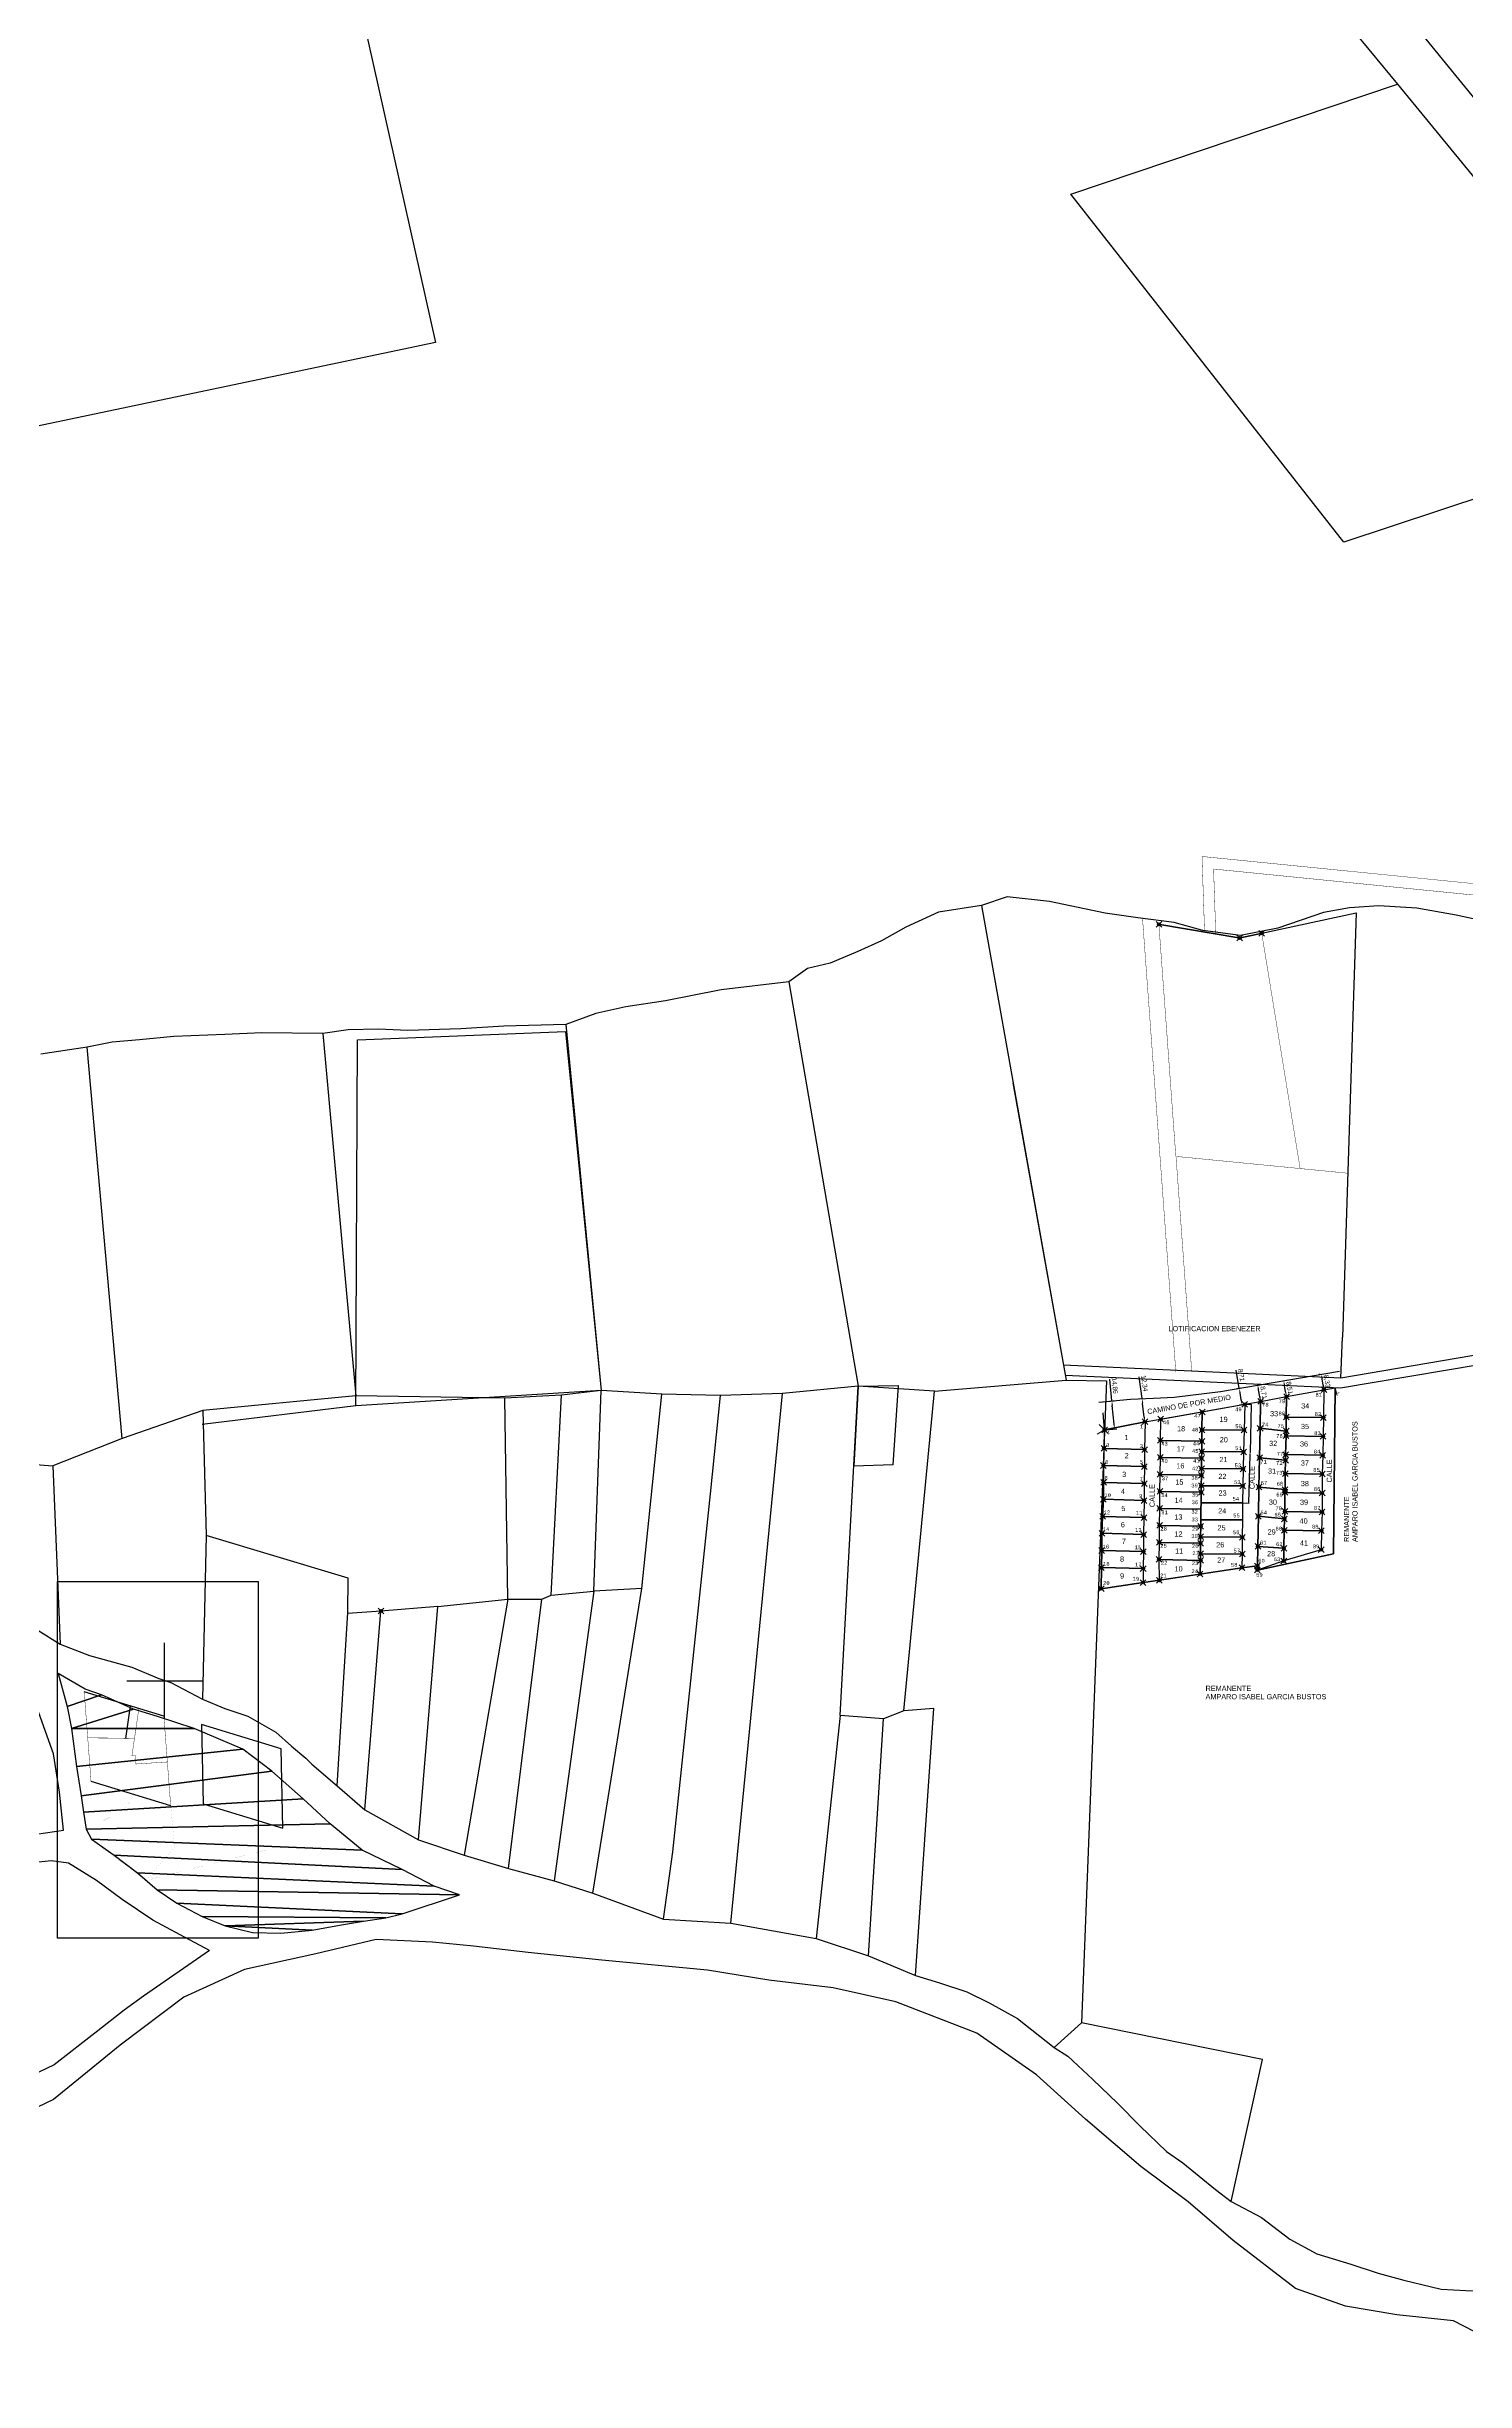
# Model space of a CAD drawing. Header units: millimetres. Extents: x 605783 to 618866, y 1302882 to 1321803.
# Drawn here: x 613179 to 613929, y 1319699 to 1320933 of the extents above; entities that cross this region are included whole.
import ezdxf

# ---------------------------------------------------------------- set-up
doc = ezdxf.new("R2010")
doc.units = ezdxf.units.MM
doc.header["$PDMODE"] = 35
doc.header["$PDSIZE"] = 1.5
for name, color, linetype in [('2', 7, 'Continuous'), ('42', 7, 'Continuous'), ('CERCO', 6, 'Continuous'), ('CVL_CUADCON_LIN', 8, 'Continuous'), ('CVL_CUADCON_TX', 2, 'Continuous'), ('CVL_PUNTO', 250, 'Continuous'), ('CVL_PUNTO_NUM', 2, 'Continuous'), ('LOTES', 3, 'Continuous'), ('ROTULOS LOTES', 1, 'Continuous')]:
    doc.layers.add(name, color=color, linetype=linetype)
doc.layers.add('Cotas', color=7, linetype='Continuous', lineweight=0)
doc.layers.add('Level 2', color=7, linetype='Continuous', lineweight=0)
doc.styles.add('MONOTXT4', font='Monotxt4.shx')
doc.styles.add('PUNTOS PI', font='arial.ttf', dxfattribs={"height": 2.75})
doc.styles.add('ROMANS', font='ROMANS', dxfattribs={"height": 0.2})
doc.styles.get("Standard").update_dxf_attribs({"font": 'TCCM____.TTF'})
doc.dimstyles.new('ISO-25', dxfattribs={"dimtxt": 2.5, "dimasz": 2.5, "dimexe": 1.25, "dimexo": 0.625, "dimtad": 1, "dimtxsty": 'Standard', "dimcen": 2.5, "dimadec": 0, "dimazin": 0, "dimtfac": 1, "dimtmove": 0, "dimatfit": 3, "dimfxl": 1, "dimarcsym": 0})
doc.dimstyles.new('STANDARD$0', dxfattribs={"dimtxt": 0.6, "dimasz": 0.5, "dimexe": 0.125, "dimexo": 0.000625, "dimgap": 0.0625, "dimtad": 0, "dimzin": 1, "dimdsep": 46, "dimtxsty": 'ROMANS', "dimblk1": 'ARCHTICK', "dimblk2": 'ARCHTICK', "dimsah": 1, "dimcen": 2.5, "dimclrd": 1, "dimclre": 1, "dimclrt": 30, "dimaunit": 1, "dimadec": 0, "dimazin": 0, "dimtfac": 1, "dimtix": 1, "dimtofl": 0, "dimtmove": 1, "dimatfit": 3, "dimldrblk": 'ARCHTICK', "dimfxl": 1, "dimtolj": 1, "dimtzin": 1, "dimarcsym": 0})
picture_1 = doc.add_image_def('image1.png', size_in_pixel=(1440, 2560))

# ---------------------------------------------------------------- blocks, each defined once
blk = doc.blocks.new('COORD')
at = {"layer": '42', "color": 2, "linetype": 'Continuous'}
for p, q in [((0, -2), (0, 2)), ((-2, 0), (2, 0))]:
    blk.add_line(p, q, dxfattribs=at)
blk = doc.blocks.new('COORD$')
at = {"layer": '42', "color": 2, "linetype": 'Continuous'}
blk.add_blockref('COORD', (0, 0), dxfattribs=at)
blk = doc.blocks.new('*D321')
at = {"layer": 'Cotas', "color": 0, "lineweight": -2, "transparency": 16777216}
for p, q in [((613742.3, 1320216.8), (613741.2, 1320228.3)), ((613737.7, 1320216.4), (613743.5, 1320216.9)), ((613743.4, 1320204.5), (613742.5, 1320214.3)), ((613739.1, 1320201.6), (613744.9, 1320202.1))]:
    blk.add_line(p, q, dxfattribs=at)
at = {"layer": 'Cotas', "color": 0, "transparency": 16777216}
for points in [[(613742.9, 1320214.3), (613742.1, 1320214.3), (613742.3, 1320216.8)], [(613743.8, 1320204.5), (613743, 1320204.5), (613743.7, 1320202)]]:
    blk.add_solid(points, dxfattribs=at)
at = {"layer": 'Defpoints', "color": 0, "transparency": 16777216}
for p in [(613737, 1320216.3), (613742.3, 1320216.8), (613738.4, 1320201.5)]:
    blk.add_point(p, dxfattribs=at)
at = {"layer": 'Cotas', "color": 0, "transparency": 16777216, "insert": (613743.6, 1320224.9), "char_height": 2.5, "attachment_point": 5, "rotation": 275.4459}
blk.add_mtext('14,86', dxfattribs=at)
blk = doc.blocks.new('*D322')
at = {"layer": 'Cotas', "color": 0, "lineweight": -2, "transparency": 16777216}
for p, q in [((613758.2, 1320218), (613756.7, 1320229.5)), ((613757.6, 1320217.9), (613756.9, 1320217.8)), ((613759.4, 1320208.2), (613758.5, 1320215.5)), ((613759.2, 1320205.7), (613758.5, 1320205.6))]:
    blk.add_line(p, q, dxfattribs=at)
at = {"layer": 'Cotas', "color": 0, "transparency": 16777216}
for points in [[(613758.9, 1320215.6), (613758.1, 1320215.5), (613758.2, 1320218)], [(613759.8, 1320208.3), (613759, 1320208.2), (613759.7, 1320205.7)]]:
    blk.add_solid(points, dxfattribs=at)
at = {"layer": 'Defpoints', "color": 0, "transparency": 16777216}
for p in [(613758.2, 1320218), (613758.3, 1320218), (613759.8, 1320205.8)]:
    blk.add_point(p, dxfattribs=at)
at = {"layer": 'Cotas', "color": 0, "transparency": 16777216, "insert": (613759.3, 1320226.1), "char_height": 2.5, "attachment_point": 5, "rotation": 277.2043}
blk.add_mtext('12,34', dxfattribs=at)
blk = doc.blocks.new('*D323')
at = {"layer": 'Cotas', "color": 0, "lineweight": -2, "transparency": 16777216}
for p, q in [((613809.6, 1320223.4), (613807.9, 1320233)), ((613810.4, 1320223.6), (613808.3, 1320223.2)), ((613811.9, 1320215), (613809.8, 1320214.6)), ((613810.6, 1320217.3), (613810, 1320221))]:
    blk.add_line(p, q, dxfattribs=at)
at = {"layer": 'Cotas', "color": 0, "transparency": 16777216}
for points in [[(613810.4, 1320221), (613809.6, 1320220.9), (613809.6, 1320223.4)], [(613811, 1320217.4), (613810.2, 1320217.2), (613811, 1320214.8)]]:
    blk.add_solid(points, dxfattribs=at)
at = {"layer": 'Defpoints', "color": 0, "transparency": 16777216}
for p in [(613809.6, 1320223.4), (613811, 1320223.7), (613812.5, 1320215.1)]:
    blk.add_point(p, dxfattribs=at)
at = {"layer": 'Cotas', "color": 0, "transparency": 16777216, "insert": (613810.5, 1320230.5), "char_height": 2.5, "attachment_point": 5, "rotation": 279.8288}
blk.add_mtext('8,71', dxfattribs=at)
blk = doc.blocks.new('*D324')
at = {"layer": 'Cotas', "color": 0, "lineweight": -2, "transparency": 16777216}
for p, q in [((613820, 1320225.2), (613820.6, 1320225.3)), ((613820.5, 1320219), (613819.8, 1320222.7)), ((613821.5, 1320216.7), (613822.1, 1320216.8))]:
    blk.add_line(p, q, dxfattribs=at)
at = {"layer": 'Cotas', "color": 0, "transparency": 16777216}
for points in [[(613820.2, 1320222.7), (613819.4, 1320222.6), (613819.4, 1320225.1)], [(613820.9, 1320219.1), (613820, 1320218.9), (613820.9, 1320216.5)]]:
    blk.add_solid(points, dxfattribs=at)
at = {"layer": 'Defpoints', "color": 0, "transparency": 16777216}
for p in [(613819.4, 1320225.1), (613819.4, 1320225.1), (613820.9, 1320216.5)]:
    blk.add_point(p, dxfattribs=at)
at = {"layer": 'Cotas', "color": 0, "transparency": 16777216, "insert": (613822.3, 1320221.2), "char_height": 2.5, "attachment_point": 5, "rotation": 279.8288}
blk.add_mtext('8,71', dxfattribs=at)
blk = doc.blocks.new('*D325')
at = {"layer": 'Cotas', "color": 0, "lineweight": -2, "transparency": 16777216}
for p, q in [((613834.1, 1320221.6), (613833.5, 1320225)), ((613833.7, 1320227.6), (613834.3, 1320227.7)), ((613835.2, 1320219.2), (613835.8, 1320219.3))]:
    blk.add_line(p, q, dxfattribs=at)
at = {"layer": 'Cotas', "color": 0, "transparency": 16777216}
for points in [[(613833.9, 1320225.1), (613833.1, 1320225), (613833.1, 1320227.5)], [(613834.5, 1320221.6), (613833.7, 1320221.5), (613834.6, 1320219.1)]]:
    blk.add_solid(points, dxfattribs=at)
at = {"layer": 'Defpoints', "color": 0, "transparency": 16777216}
for p in [(613833.1, 1320227.5), (613833.1, 1320227.5), (613834.6, 1320219.1)]:
    blk.add_point(p, dxfattribs=at)
at = {"layer": 'Cotas', "color": 0, "transparency": 16777216, "insert": (613836, 1320223.7), "char_height": 2.5, "attachment_point": 5, "rotation": 279.8288}
blk.add_mtext('8,51', dxfattribs=at)
blk = doc.blocks.new('*D326')
at = {"layer": 'Cotas', "color": 0, "lineweight": -2, "transparency": 16777216}
for p, q in [((613852.3, 1320230.8), (613851.7, 1320230.7)), ((613853.9, 1320225.2), (613853.4, 1320228.5)), ((613853.7, 1320222.6), (613853.1, 1320222.5))]:
    blk.add_line(p, q, dxfattribs=at)
at = {"layer": 'Cotas', "color": 0, "transparency": 16777216}
for points in [[(613853.8, 1320228.5), (613853, 1320228.4), (613852.9, 1320230.9)], [(613854.3, 1320225.3), (613853.5, 1320225.1), (613854.4, 1320222.7)]]:
    blk.add_solid(points, dxfattribs=at)
at = {"layer": 'Defpoints', "color": 0, "transparency": 16777216}
for p in [(613852.9, 1320230.9), (613852.9, 1320230.9), (613854.4, 1320222.7)]:
    blk.add_point(p, dxfattribs=at)
at = {"layer": 'Cotas', "color": 0, "transparency": 16777216, "insert": (613855.8, 1320227.2), "char_height": 2.5, "attachment_point": 5, "rotation": 279.8288}
blk.add_mtext('8,33', dxfattribs=at)
blk = doc.blocks.new('_ARCHTICK')
at = {"color": 0, "linetype": 'ByBlock', "const_width": 0.15}
blk.add_lwpolyline([(-0.5, -0.5), (0.5, 0.5)], dxfattribs=at)
blk = doc.blocks.new('*D320')
at = {"layer": 'CVL_CUADCON_LIN', "color": 1, "lineweight": -2, "ltscale": 0.5, "transparency": 16777216}
for p, q in [((613812.5, 1320215.1), (613816, 1320215)), ((613815.9, 1320215), (613815.3, 1320189.6)), ((613814.7, 1320162.8), (613815.3, 1320188.3)), ((613811.3, 1320162.9), (613814.8, 1320162.8))]:
    blk.add_line(p, q, dxfattribs=at)
at = {"layer": 'Defpoints', "color": 0, "ltscale": 0.5, "transparency": 16777216}
for p in [(613812.5, 1320215.1), (613811.3, 1320162.9), (613814.7, 1320162.8)]:
    blk.add_point(p, dxfattribs=at)
at = {"layer": 'CVL_CUADCON_LIN', "color": 1, "lineweight": -2, "ltscale": 0.5, "transparency": 16777216, "xscale": 0.5, "yscale": 0.5, "zscale": 0.5}
for p, rotation in [((613815.9, 1320215), 88.67904415721881), ((613814.7, 1320162.8), 268.6790441572188)]:
    blk.add_blockref('_ARCHTICK', p, dxfattribs=dict(at, rotation=rotation))
at = {"layer": 'CVL_CUADCON_LIN', "color": 30, "lineweight": 30, "ltscale": 0.5, "transparency": 16777216, "insert": (613815.3, 1320188.9), "char_height": 0.2, "attachment_point": 5, "rotation": 88.679, "style": 'ROMANS'}
blk.add_mtext('\\A1;52.19m.', dxfattribs=at)

msp = doc.modelspace()

# ---------------------------------------------------------------- linework, layer by layer
for p, q in [((613820.887, 1320216.546), (613820.64, 1320202.38)), ((613820.021, 1320171.296), (613819.711, 1320155.851)), ((613819.711, 1320155.851), (613819.412, 1320139.888)), ((613819.412, 1320139.888), (613819.204, 1320129.634))]:
    msp.add_line(p, q)
at = {"color": 4, "const_width": 0.2}
msp.add_lwpolyline([(613821.468, 1320463.965), (613841.758, 1320339.619), (613776.071, 1320346.043), (613767.108, 1320468.702), (613809.792, 1320461.423)], close=True, dxfattribs=at)
at = {"lineweight": 40}
for points in [[(613809.299, 1320461.507), (613767.601, 1320468.618)], [(613820.98, 1320463.858), (613810.28, 1320461.529)]]:
    msp.add_lwpolyline(points, dxfattribs=at)
for points in [[(613738.44, 1320201.509), (613759.809, 1320205.758), (613812.498, 1320215.089), (613820.887, 1320216.546), (613820.64, 1320202.38), (613820.329, 1320186.802), (613820.021, 1320171.296), (613819.711, 1320155.851), (613819.412, 1320139.888), (613819.204, 1320129.634), (613810.998, 1320128.624), (613788.9, 1320125.277), (613767.371, 1320122.016), (613736.68, 1320117.579), (613736.895, 1320137.753), (613737.02, 1320146.888), (613737.354, 1320155.799), (613737.801, 1320164.795), (613737.872, 1320173.703), (613737.808, 1320182.676), (613738.11, 1320191.671)], [(613790.005, 1320210.984), (613812.498, 1320215.089), (613812.148, 1320201.374), (613789.891, 1320201.503)], [(613820.887, 1320216.546), (613834.559, 1320219.115), (613854.364, 1320222.73), (613860.288, 1320223.704), (613859.365, 1320136.009), (613819.181, 1320127.38), (613819.204, 1320129.634), (613819.412, 1320139.888), (613819.711, 1320155.851), (613820.021, 1320171.296), (613820.329, 1320186.802), (613820.64, 1320202.38)], [(613820.64, 1320202.38), (613820.887, 1320216.546), (613834.559, 1320219.115), (613834.457, 1320208.292), (613834.387, 1320200.86)], [(613834.559, 1320219.115), (613854.364, 1320222.73), (613854.028, 1320207.998), (613834.457, 1320208.292)], [(613759.809, 1320205.758), (613759.544, 1320191.117), (613738.11, 1320191.671), (613738.44, 1320201.509)], [(613767.939, 1320195.911), (613768.126, 1320207.171), (613790.005, 1320210.984), (613789.891, 1320201.503), (613789.821, 1320195.489)], [(613812.148, 1320201.374), (613811.854, 1320189.863), (613789.777, 1320189.991), (613789.821, 1320195.489), (613789.891, 1320201.503)], [(613820.329, 1320186.802), (613820.64, 1320202.38), (613834.387, 1320200.86), (613834.335, 1320198.395), (613834.085, 1320188.403), (613834.03, 1320185.408)], [(613854.028, 1320207.998), (613853.898, 1320198.036), (613834.335, 1320198.395), (613834.387, 1320200.86), (613834.457, 1320208.292)], [(613759.544, 1320191.117), (613759.445, 1320182.123), (613737.808, 1320182.676), (613738.11, 1320191.671)], [(613767.887, 1320186.924), (613767.939, 1320195.911), (613789.821, 1320195.489), (613789.777, 1320189.991), (613789.652, 1320186.536)], [(613811.854, 1320189.863), (613811.6, 1320180.845), (613789.634, 1320181.015), (613789.652, 1320186.536), (613789.777, 1320189.991)], [(613853.714, 1320188.061), (613853.436, 1320178.126), (613833.924, 1320178.438), (613834.03, 1320185.408), (613834.085, 1320188.403)], [(613853.898, 1320198.036), (613853.714, 1320188.061), (613834.085, 1320188.403), (613834.335, 1320198.395)], [(613759.445, 1320182.123), (613759.357, 1320173.138), (613737.872, 1320173.703), (613737.808, 1320182.676)], [(613767.643, 1320168.985), (613767.779, 1320177.977), (613789.548, 1320177.534), (613789.497, 1320172.017), (613789.471, 1320168.548)], [(613767.779, 1320177.977), (613767.887, 1320186.924), (613789.652, 1320186.536), (613789.634, 1320181.015), (613789.548, 1320177.534)], [(613811.6, 1320180.845), (613811.465, 1320171.909), (613789.497, 1320172.017), (613789.548, 1320177.534), (613789.634, 1320181.015)], [(613820.021, 1320171.296), (613820.329, 1320186.802), (613834.03, 1320185.408), (613834.03, 1320185.408), (613833.924, 1320178.438), (613833.776, 1320169.911)], [(613853.436, 1320178.126), (613853.403, 1320168.086), (613833.761, 1320168.442), (613833.776, 1320169.911), (613833.924, 1320178.438)], [(613759.269, 1320164.158), (613759.166, 1320155.153), (613737.354, 1320155.799), (613737.801, 1320164.795)], [(613759.357, 1320173.138), (613759.269, 1320164.158), (613737.801, 1320164.795), (613737.872, 1320173.703)], [(613767.568, 1320160.025), (613767.643, 1320168.985), (613789.471, 1320168.548), (613789.427, 1320163.005), (613789.352, 1320159.554)], [(613811.295, 1320162.915), (613811.299, 1320153.893), (613789.269, 1320154.044), (613789.352, 1320159.549), (613789.427, 1320163.005)], [(613811.465, 1320171.909), (613811.295, 1320162.915), (613789.427, 1320163.005), (613789.471, 1320168.548), (613789.497, 1320172.017)], [(613819.711, 1320155.851), (613820.021, 1320171.296), (613833.776, 1320169.911), (613833.761, 1320168.442), (613833.679, 1320158.45), (613833.473, 1320154.412)], [(613853.403, 1320168.086), (613853.329, 1320158.062), (613833.679, 1320158.45), (613833.761, 1320168.442)], [(613759.166, 1320155.153), (613759.063, 1320146.16), (613737.02, 1320146.888), (613737.354, 1320155.799)], [(613767.377, 1320142.063), (613767.469, 1320151.026), (613789.219, 1320150.549), (613789.143, 1320145.021), (613789.128, 1320141.544)], [(613767.469, 1320151.026), (613767.568, 1320160.025), (613789.352, 1320159.554), (613789.269, 1320154.044), (613789.219, 1320150.549)], [(613811.299, 1320153.893), (613811.202, 1320144.787), (613789.143, 1320145.021), (613789.219, 1320150.549), (613789.269, 1320154.044)], [(613819.412, 1320139.888), (613819.711, 1320155.851), (613833.473, 1320154.412), (613833.409, 1320148.427), (613833.156, 1320138.909)], [(613853.329, 1320158.062), (613853.044, 1320148.171), (613833.409, 1320148.427), (613833.473, 1320154.412), (613833.679, 1320158.45)], [(613759.063, 1320146.16), (613758.935, 1320137.192), (613736.895, 1320137.753), (613737.02, 1320146.888)], [(613767.201, 1320133.015), (613767.377, 1320142.063), (613789.128, 1320141.544), (613789.141, 1320136.002), (613789.15, 1320132.544)], [(613811.202, 1320144.787), (613811.13, 1320135.893), (613789.141, 1320136.002), (613789.128, 1320141.544), (613789.143, 1320145.021)], [(613819.181, 1320127.38), (613819.204, 1320129.634), (613819.412, 1320139.888), (613833.156, 1320138.909), (613833.146, 1320132.238)], [(613853.044, 1320148.171), (613852.877, 1320138.132), (613833.146, 1320132.238), (613833.156, 1320138.909), (613833.409, 1320148.427)], [(613758.806, 1320128.2), (613758.778, 1320120.808), (613736.68, 1320117.579), (613736.775, 1320128.698)], [(613758.935, 1320137.192), (613758.806, 1320128.2), (613736.775, 1320128.698), (613736.895, 1320137.753)], [(613767.371, 1320122.016), (613767.201, 1320133.015), (613789.15, 1320132.544), (613788.9, 1320125.277)], [(613811.13, 1320135.893), (613810.998, 1320128.624), (613788.9, 1320125.277), (613789.15, 1320132.544), (613789.141, 1320136.002)]]:
    msp.add_lwpolyline(points, close=True)
at = {"color": 3}
msp.add_lwpolyline([(613303.235, 1320032.904), (613261.142, 1320045.716), (613262.01, 1320003.825), (613304.104, 1319991.013)], close=True, dxfattribs=at)
at = {"lineweight": 40}
for centre in [(613767.108, 1320468.702), (613809.792, 1320461.423), (613821.468, 1320463.965)]:
    msp.add_circle(centre, 0.5, dxfattribs=at)
for p in [(613767.108, 1320468.702), (613809.792, 1320461.423), (613821.468, 1320463.965)]:
    msp.add_point(p)
at = {"layer": '2', "color": 1, "linetype": 'Continuous'}
for p, q in [((613649.301, 1321207.73), (613893.188, 1320912.807)), ((613739.882, 1321143.441), (613957.179, 1320876.321)), ((613893.188, 1320912.807), (614043.164, 1320729.674)), ((613673.427, 1320478.56), (613718.104, 1320227.748)), ((613571.522, 1320438.345), (613608.103, 1320224.587)), ((613325.219, 1320411.038), (613342.612, 1320219.534)), ((613453.759, 1320415.827), (613472.434, 1320222.298)), ((613200.76, 1320403.73), (613176.136, 1320400.033)), ((613219.259, 1320196.985), (613200.76, 1320403.73)), ((613608.103, 1320224.587), (613568.234, 1320220.805)), ((613598.714, 1320050.466), (613608.103, 1320224.587)), ((613648.518, 1320222.019), (613608.103, 1320224.587)), ((613648.518, 1320222.019), (613718.104, 1320227.748)), ((613342.612, 1320219.534), (613261.859, 1320211.71)), ((613421.387, 1320218.199), (613342.612, 1320219.534)), ((613451.359, 1320219.892), (613421.387, 1320218.199)), ((613423.031, 1320111.989), (613421.387, 1320218.199)), ((613472.434, 1320222.298), (613451.359, 1320219.892)), ((613468.487, 1320116.311), (613472.434, 1320222.298)), ((613504.46, 1320220.446), (613472.434, 1320222.298)), ((613493.887, 1320117.724), (613504.46, 1320220.446)), ((613535.464, 1320219.604), (613504.46, 1320220.446)), ((613568.234, 1320220.805), (613535.464, 1320219.604)), ((613540.922, 1319940.872), (613568.234, 1320220.805)), ((613632.239, 1320052.942), (613648.518, 1320222.019)), ((613261.859, 1320211.71), (613219.259, 1320196.985)), ((613261.859, 1320211.71), (613263.52, 1320145.65)), ((613219.259, 1320196.985), (613182.502, 1320182.548)), ((613128.104, 1320186.562), (613182.502, 1320182.548)), ((613182.502, 1320182.548), (613186.362, 1320088.294)), ((613263.52, 1320145.65), (613261.743, 1320059.241)), ((613445.886, 1320114.15), (613468.487, 1320116.311)), ((613468.487, 1320116.311), (613447.54, 1319963.216)), ((613467.905, 1319956.724), (613493.887, 1320117.724)), ((613493.887, 1320117.724), (613468.487, 1320116.311)), ((613332.904, 1320013.393), (613338.462, 1320104.905)), ((613355.989, 1320105.767), (613338.43, 1320104.382)), ((613347.462, 1320000.77), (613355.989, 1320105.767)), ((613385.956, 1320108.222), (613355.989, 1320105.767)), ((613375.759, 1319984.92), (613385.956, 1320108.222)), ((613385.956, 1320108.222), (613423.031, 1320111.989)), ((613423.031, 1320111.989), (613399.946, 1319976.67)), ((613423.031, 1320111.989), (613441.07, 1320112.09)), ((613423.363, 1319969.687), (613441.07, 1320112.09)), ((613632.239, 1320052.942), (613621.592, 1320048.817)), ((613598.714, 1320050.466), (613585.943, 1319932.74)), ((613621.592, 1320048.817), (613598.714, 1320050.466)), ((613613.693, 1319923.494), (613621.592, 1320048.817)), ((613332.904, 1320013.393), (613347.462, 1320000.77)), ((613347.462, 1320000.77), (613375.759, 1319984.92)), ((613375.759, 1319984.92), (613399.946, 1319976.67)), ((613399.946, 1319976.67), (613423.363, 1319969.687)), ((613423.363, 1319969.687), (613447.54, 1319963.216)), ((613447.54, 1319963.216), (613467.905, 1319956.724)), ((613467.905, 1319956.724), (613505.337, 1319942.959)), ((613505.337, 1319942.959), (613540.922, 1319940.872)), ((613540.922, 1319940.872), (613585.943, 1319932.74)), ((613585.943, 1319932.74), (613613.693, 1319923.494)), ((613613.693, 1319923.494), (613638.4, 1319913.215)), ((613726.209, 1319888.044), (613711.803, 1319875.003))]:
    msp.add_line(p, q, dxfattribs=at)
for points in [[(613235.266, 1321444.519), (613384.805, 1320776.28), (613129.003, 1320722.492)], [(614043.164, 1320729.674), (613864.89, 1320670.732), (613720.498, 1320854.659), (613893.188, 1320912.807)], [(613673.427, 1320478.56), (613650.58, 1320475.128), (613633.349, 1320467.154), (613620.433, 1320459.966), (613608.016, 1320454.305), (613593.316, 1320448.124), (613581.391, 1320445.261), (613571.522, 1320438.345)], [(614097.008, 1320432.411), (613956.079, 1320460.332), (613941.286, 1320469.905), (613924.24, 1320473.62), (613903.383, 1320477.314), (613883.303, 1320478.472), (613867.811, 1320477.368), (613854.104, 1320475.004), (613830.014, 1320466.737), (613810.219, 1320462.813), (613790.384, 1320465.497), (613775.114, 1320469.731), (613756.043, 1320472.165), (613738.751, 1320474.608), (613709.24, 1320480.795), (613686.866, 1320483.21), (613673.427, 1320478.56)], [(613571.522, 1320438.345), (613535.721, 1320434.077), (613506.281, 1320428.321), (613485.465, 1320425.154), (613469.479, 1320421.507), (613453.759, 1320415.827)], [(613325.219, 1320411.038), (613292.949, 1320411.364), (613273.389, 1320410.492), (613246.463, 1320409.323), (613228.432, 1320407.697), (613213.957, 1320406.345), (613200.76, 1320403.73)], [(613453.759, 1320415.827), (613420.987, 1320414.881), (613398.128, 1320413.481), (613370.184, 1320412.561), (613354.681, 1320413.236), (613338.675, 1320412.892), (613325.219, 1320411.038)], [(613718.104, 1320227.748), (613739.449, 1320227.36), (613726.209, 1319888.044)], [(613441.07, 1320112.09), (613445.886, 1320114.15), (613451.359, 1320219.892)], [(613505.337, 1319942.959), (613510.208, 1319978.562), (613530.18, 1320167.735), (613535.464, 1320219.604)], [(613338.462, 1320104.905), (613338.608, 1320123.202), (613263.52, 1320145.65)], [(613143.981, 1320122.614), (613160.827, 1320109.749), (613174.631, 1320095.597), (613186.362, 1320088.294)], [(613186.362, 1320088.294), (613201.897, 1320082.282), (613224.293, 1320076.056), (613238.558, 1320070.037), (613244.922, 1320068.04), (613261.743, 1320059.241)], [(613173.997, 1319987.849), (613188.213, 1319989.962), (613186.062, 1320010.025), (613182.893, 1320030.336), (613174.366, 1320054.429)], [(613261.743, 1320059.241), (613273.461, 1320054.225), (613285.681, 1320050.228), (613300.468, 1320041.671), (613308.642, 1320034.348), (613316.302, 1320028.038), (613319.371, 1320024.752), (613332.904, 1320013.393)], [(613638.4, 1319913.215), (613648.238, 1320054.303), (613632.239, 1320052.942)], [(613265.323, 1319926.36), (613249.775, 1319934.658), (613235.5, 1319942.455), (613219.175, 1319953.29), (613205.648, 1319963.378), (613190.858, 1319972.443), (613181.703, 1319973.662), (613160.627, 1319971.511)], [(613950.82, 1319716.258), (613922.785, 1319730.584), (613892.785, 1319733.719), (613865.824, 1319738.395), (613839.344, 1319747.648), (613806.417, 1319773.128), (613782.666, 1319793.577), (613757.655, 1319812.241), (613728.287, 1319837.233), (613702.486, 1319860.72), (613670.85, 1319882.65), (613628.065, 1319899.18), (613594.99, 1319906.617), (613560.918, 1319910.745), (613528.619, 1319915.9), (613472.689, 1319921.175), (613433.789, 1319925.276), (613404.803, 1319928.67), (613383.193, 1319930.836), (613353.457, 1319932.193), (613321.487, 1319924.643), (613283.931, 1319916.3), (613251.749, 1319901.634), (613218.105, 1319876.288), (613200.91, 1319862.215), (613182.956, 1319847.629), (613161.926, 1319837.6)], [(613265.323, 1319926.36), (613230.402, 1319902.277), (613220.282, 1319894.85), (613206.372, 1319883.845), (613183.356, 1319865.927), (613163.087, 1319856.157), (613135.726, 1319842.535), (613115.454, 1319833.273), (613110.377, 1319832.482), (613082.499, 1319820.381), (613053.623, 1319805.226), (613016.873, 1319789.518), (612984.689, 1319775.106), (612953.01, 1319761.206), (612930.949, 1319753.712), (612907.876, 1319745.451), (612881.503, 1319736.662), (612851.839, 1319725.822), (612829.523, 1319718.327), (612808.218, 1319711.855), (612789.953, 1319706.923), (612766.372, 1319698.659)], [(613638.4, 1319913.215), (613651.128, 1319909.221), (613665.639, 1319904.474), (613677.361, 1319898.696), (613692.401, 1319890.394), (613711.803, 1319875.003)], [(613805.279, 1319793.705), (613821.859, 1319868.762), (613726.209, 1319888.044)], [(613711.803, 1319875.003), (613718.944, 1319870.469), (613732.23, 1319858.092), (613745.261, 1319845.714), (613757.275, 1319833.584), (613771.075, 1319820.194), (613779.749, 1319814.144), (613797.111, 1319800.012), (613805.279, 1319793.705)], [(613805.279, 1319793.705), (613821.337, 1319785.155), (613836.395, 1319773.805), (613850.67, 1319766.008), (613868.488, 1319760.518), (613882.999, 1319755.772), (613896.488, 1319752.036), (613916.334, 1319747.319), (613929.297, 1319746.63), (613938.191, 1319746.426), (613965.37, 1319747.85)]]:
    msp.add_lwpolyline(points, dxfattribs=at)
msp.add_point((613355.989, 1320105.767), dxfattribs=at)
at = {"layer": 'CERCO'}
msp.add_line((613738.44, 1320201.509), (613737.584, 1320210.593), dxfattribs=at)
msp.add_lwpolyline([(613735.427, 1320216.148), (613752.194, 1320217.746), (613764.33, 1320218.246), (613775.145, 1320218.748), (613799.714, 1320221.716), (613862.623, 1320232.615)], dxfattribs=at)
at = {"layer": 'Cotas', "color": 1}
msp.add_line((613860.3, 1320223.656), (613861.354, 1320219.623), dxfattribs=at)
msp.add_solid([(613862.434, 1320221.422), (613862.56, 1320220.939), (613861.046, 1320220.801)], dxfattribs=at)
at = {"layer": 'CVL_CUADCON_LIN', "color": 4, "ltscale": 0.5}
msp.add_line((613791.847, 1320464.483), (613798.16, 1320463.407), dxfattribs=at)
at = {"layer": 'CVL_CUADCON_LIN', "color": 2, "ltscale": 0.5}
for p, q in [((613863.279, 1320228.866), (613864.093, 1320250.476)), ((613988.226, 1320250.145), (613863.279, 1320228.866)), ((613993.614, 1320245.597), (613863.026, 1320223.483))]:
    msp.add_line(p, q, dxfattribs=at)
at = {"layer": 'CVL_CUADCON_LIN', "color": 3, "lineweight": 15, "ltscale": 0.5}
for p, q in [((613738.44, 1320201.509), (613734.527, 1320199.288)), ((613738.44, 1320201.509), (613735.565, 1320204.309)), ((613735.565, 1320204.309), (613738.44, 1320201.509))]:
    msp.add_line(p, q, dxfattribs=at)
at = {"layer": 'CVL_CUADCON_LIN', "color": 2, "ltscale": 0.5, "const_width": 0.2, "flags": 128}
for points in [[(613797.175, 1320463.549), (613791.259, 1320464.584), (613789.904, 1320504.56), (614049.297, 1320478.626), (614044.653, 1320475.896), (614041.572, 1320473.368), (613796.01, 1320497.92)], [(613776.071, 1320346.043), (613841.758, 1320339.619), (613821.468, 1320463.965), (613809.792, 1320461.423), (613767.108, 1320468.702)]]:
    msp.add_lwpolyline(points, close=True, dxfattribs=at)
for points in [[(613789.904, 1320504.56), (614049.297, 1320478.626)], [(613790.243, 1320494.566), (613789.904, 1320504.56)], [(613797.175, 1320463.549), (613796.01, 1320497.92)], [(613796.01, 1320497.92), (614041.572, 1320473.368)], [(613791.259, 1320464.583), (613790.243, 1320494.566)], [(613758.454, 1320471.857), (613776.072, 1320231.956)], [(613776.189, 1320345.602), (613784.45, 1320232.571)], [(613841.758, 1320339.619), (613866.897, 1320337.157)]]:
    msp.add_lwpolyline(points, dxfattribs=at)
at = {"layer": 'CVL_CUADCON_LIN', "color": 2, "ltscale": 0.5, "flags": 128}
for points in [[(613821.468, 1320463.965), (613871.35, 1320474.822)], [(613871.35, 1320474.822), (613864.093, 1320250.476)], [(613689.838, 1320384.958), (613716.691, 1320235.756)], [(613608.103, 1320224.587), (613605.825, 1320182.348)], [(613608.103, 1320224.587), (613629.248, 1320225.033)], [(613810.534, 1320231.345), (613716.691, 1320235.756)], [(613863.026, 1320223.483), (613717.646, 1320230.316)], [(613863.279, 1320228.866), (613810.534, 1320231.345)], [(613342.687, 1320214.189), (613342.687, 1320214.189), (613261.434, 1320204.298)]]:
    msp.add_lwpolyline(points, dxfattribs=at)
at = {"layer": 'CVL_CUADCON_LIN', "color": 6, "ltscale": 0.5, "flags": 128}
msp.add_lwpolyline([(613472.434, 1320222.298), (613342.687, 1320214.189), (613343.641, 1320407.686), (613453.553, 1320412.104)], close=True, dxfattribs=at)
at = {"layer": 'CVL_CUADCON_LIN', "color": 4, "ltscale": 0.5, "flags": 128}
msp.add_lwpolyline([(613472.434, 1320222.298), (613342.687, 1320214.189), (613343.641, 1320407.686), (613453.553, 1320412.104)], close=True, dxfattribs=at)
at = {"layer": 'CVL_CUADCON_LIN', "color": 2, "ltscale": 0.5, "flags": 128}
msp.add_lwpolyline([(613608.103, 1320224.587), (613629.248, 1320225.033), (613626.564, 1320183.019), (613605.825, 1320182.348)], close=True, dxfattribs=at)
at = {"layer": 'CVL_CUADCON_LIN', "color": 6, "ltscale": 0.5, "const_width": 0.2, "flags": 128}
for points in [[(613202.771, 1320015.581), (613244.864, 1320002.77), (613241.239, 1320050.231), (613199.145, 1320063.043)], [(613225.708, 1320038.418), (613224.358, 1320029.235), (613226.414, 1320029.246), (613226.414, 1320024.896), (613243.09, 1320026.002), (613244.864, 1320002.77), (613202.771, 1320015.581), (613200.996, 1320038.814)]]:
    msp.add_lwpolyline(points, close=True, dxfattribs=at)
msp.add_lwpolyline([(613199.145, 1320063.043), (613202.771, 1320015.581)], dxfattribs=at)
at = {"layer": 'CVL_CUADCON_LIN', "color": 4, "ltscale": 0.5, "flags": 128}
msp.add_lwpolyline([(613241.239, 1320050.231), (613199.145, 1320063.043)], dxfattribs=at)
at = {"layer": 'CVL_CUADCON_LIN', "color": 40, "ltscale": 0.5, "const_width": 0.2, "flags": 128}
for points in [[(613228.037, 1320054.25), (613225.725, 1320038.417), (613201.002, 1320038.741)], [(613225.708, 1320038.418), (613224.358, 1320029.235), (613226.414, 1320029.246), (613226.414, 1320024.896), (613243.09, 1320026.002), (613244.864, 1320002.77)]]:
    msp.add_lwpolyline(points, dxfattribs=at)
at = {"layer": 'CVL_CUADCON_LIN', "color": 6, "ltscale": 0.5, "flags": 128}
for points in [[(613223.493, 1320055.633), (613220.988, 1320038.479)], [(613244.864, 1320002.77), (613202.771, 1320015.581)]]:
    msp.add_lwpolyline(points, dxfattribs=at)
at = {"layer": 'CVL_CUADCON_LIN', "color": 40, "ltscale": 0.5, "const_width": 0.2, "flags": 128}
msp.add_lwpolyline([(613228.037, 1320054.25), (613241.239, 1320050.231), (613243.09, 1320026.002), (613226.414, 1320024.896), (613226.388, 1320029.246), (613224.358, 1320029.235)], close=True, dxfattribs=at)
at = {"layer": 'CVL_CUADCON_LIN', "color": 3, "lineweight": 13, "ltscale": 0.5, "const_width": 0.02, "flags": 128}
msp.add_lwpolyline([(613231.988, 1319963.392), (613209.102, 1319980.208), (613203.417, 1319985.1), (613201.512, 1319987.977), (613200.152, 1319990.538), (613219.455, 1320000.051), (613225.731, 1320008.593), (613244.864, 1320002.77), (613246.941, 1319980.868)], close=True, dxfattribs=at)
at = {"layer": 'CVL_CUADCON_LIN', "color": 6, "lineweight": 13, "ltscale": 0.5, "const_width": 0.02, "flags": 128}
for points in [[(613219.455, 1320000.051), (613225.731, 1320008.593)], [(613200.152, 1319990.538), (613201.512, 1319987.977), (613203.417, 1319985.1), (613209.102, 1319980.208), (613231.988, 1319963.392)], [(613200.171, 1319990.543), (613219.455, 1320000.051)]]:
    msp.add_lwpolyline(points, dxfattribs=at)
at = {"layer": 'CVL_CUADCON_LIN', "color": 2, "lineweight": 13, "ltscale": 0.5, "const_width": 0.02, "flags": 128}
for points in [[(613225.731, 1320008.593), (613244.864, 1320002.77)], [(613231.988, 1319963.392), (613246.941, 1319980.868), (613244.864, 1320002.77)]]:
    msp.add_lwpolyline(points, dxfattribs=at)
at = {"layer": 'CVL_CUADCON_LIN', "color": 4, "lineweight": 13, "ltscale": 0.5, "const_width": 0.02, "flags": 128}
msp.add_lwpolyline([(613294.988, 1319979.392), (613231.988, 1319963.392)], dxfattribs=at)
at = {"layer": 'CVL_PUNTO', "color": 2}
for p in [(613790.005, 1320210.984), (613812.498, 1320215.089), (613820.887, 1320216.546), (613834.559, 1320219.115), (613854.364, 1320222.73), (613738.44, 1320201.509), (613759.809, 1320205.758), (613768.126, 1320207.171), (613789.891, 1320201.503), (613812.148, 1320201.374), (613820.64, 1320202.38), (613834.335, 1320198.395), (613834.387, 1320200.86), (613834.457, 1320208.292), (613854.028, 1320207.998), (613738.11, 1320191.671), (613759.544, 1320191.117), (613767.887, 1320186.924), (613767.939, 1320195.911), (613789.652, 1320186.536), (613789.777, 1320189.991), (613789.821, 1320195.489), (613811.854, 1320189.863), (613820.329, 1320186.802), (613834.085, 1320188.403), (613853.714, 1320188.061), (613853.898, 1320198.036), (613737.808, 1320182.676), (613737.872, 1320173.703), (613759.445, 1320182.123), (613767.779, 1320177.977), (613789.548, 1320177.534), (613789.634, 1320181.015), (613811.6, 1320180.845), (613833.924, 1320178.438), (613834.03, 1320185.408), (613853.436, 1320178.126), (613737.801, 1320164.795), (613759.269, 1320164.158), (613759.357, 1320173.138), (613767.643, 1320168.985), (613789.471, 1320168.548), (613789.497, 1320172.017), (613811.465, 1320171.909), (613820.021, 1320171.296), (613833.761, 1320168.442), (613833.776, 1320169.911), (613853.403, 1320168.086), (613737.354, 1320155.799), (613759.166, 1320155.153), (613767.469, 1320151.026), (613767.568, 1320160.025), (613789.219, 1320150.549), (613819.711, 1320155.851), (613833.473, 1320154.412), (613833.679, 1320158.45), (613853.329, 1320158.062), (613736.895, 1320137.753), (613737.02, 1320146.888), (613758.935, 1320137.192), (613759.063, 1320146.16), (613767.377, 1320142.063), (613789.128, 1320141.544), (613789.143, 1320145.021), (613811.202, 1320144.787), (613819.412, 1320139.888), (613833.156, 1320138.909), (613833.409, 1320148.427), (613852.877, 1320138.132), (613853.044, 1320148.171), (613736.775, 1320128.698), (613758.806, 1320128.2), (613767.201, 1320133.015), (613788.9, 1320125.277), (613789.141, 1320136.002), (613789.15, 1320132.544), (613810.998, 1320128.624), (613811.13, 1320135.893), (613819.181, 1320127.38), (613819.204, 1320129.634), (613833.146, 1320132.238), (613736.68, 1320117.579), (613758.778, 1320120.808), (613767.371, 1320122.016)]:
    msp.add_point(p, dxfattribs=at)
at = {"layer": 'Level 2', "color": 2, "linetype": 'Continuous', "lineweight": 0, "flags": 128}
msp.add_lwpolyline([(614097.008, 1320432.411), (613956.079, 1320460.332), (613941.286, 1320469.905), (613924.24, 1320473.62), (613903.383, 1320477.314), (613883.303, 1320478.472), (613867.811, 1320477.368), (613854.104, 1320475.004), (613830.014, 1320466.736), (613810.219, 1320462.813), (613790.384, 1320465.497), (613775.114, 1320469.731), (613756.043, 1320472.165), (613738.751, 1320474.608), (613709.24, 1320480.795), (613686.866, 1320483.21), (613673.427, 1320478.56)], dxfattribs=at)
at = {"layer": 'LOTES'}
for p, q in [((613790.005, 1320210.984), (613812.498, 1320215.089)), ((613820.887, 1320216.546), (613834.559, 1320219.115)), ((613834.559, 1320219.115), (613854.364, 1320222.73)), ((613859.365, 1320136.009), (613860.288, 1320223.704)), ((613738.44, 1320201.509), (613737.808, 1320182.676)), ((613759.809, 1320205.758), (613738.44, 1320201.509)), ((613768.126, 1320207.171), (613790.005, 1320210.984)), ((613737.808, 1320182.676), (613737.872, 1320173.703)), ((613737.801, 1320164.795), (613737.354, 1320155.799)), ((613737.872, 1320173.703), (613737.801, 1320164.795)), ((613737.354, 1320155.799), (613737.02, 1320146.888)), ((613737.02, 1320146.888), (613736.895, 1320137.753)), ((613736.775, 1320128.698), (613736.68, 1320117.579)), ((613736.895, 1320137.753), (613736.775, 1320128.698)), ((613767.371, 1320122.016), (613810.998, 1320128.624)), ((613810.998, 1320128.624), (613819.204, 1320129.634)), ((613819.181, 1320127.38), (613859.365, 1320136.009)), ((613819.204, 1320129.634), (613819.181, 1320127.38)), ((613736.68, 1320117.579), (613758.778, 1320120.808)), ((613758.778, 1320120.808), (613767.371, 1320122.016))]:
    msp.add_line(p, q, dxfattribs=at)

# ---------------------------------------------------------------- block references
at = {"layer": '42', "color": 2, "linetype": 'Continuous', "xscale": 10, "yscale": 10}
msp.add_blockref('COORD$', (613241.656, 1320068.869), dxfattribs=at)

# ---------------------------------------------------------------- texts
at = {"layer": 'CVL_CUADCON_TX', "style": 'PUNTOS PI'}
for s, p in [('LOTIFICACION EBENEZER', (613772.18, 1320253.642)), ('REMANENTE', (613791.782, 1320063.524)), ('AMPARO ISABEL GARCIA BUSTOS', (613791.782, 1320059.106))]:
    msp.add_text(s, height=2.75, dxfattribs=at).set_placement(p)
for s, rotation, p in [('CAMINO DE POR MEDIO', 10.042603, (613761.233, 1320209.751)), ('AMPARO ISABEL GARCIA BUSTOS', 90, (613872.082, 1320142.241)), ('CALLE', 90, (613817.733, 1320170.176)), ('CALLE', 90, (613858.549, 1320173.693)), ('CALLE', 90, (613764.9, 1320160.657)), ('REMANENTE', 90, (613867.665, 1320142.241))]:
    msp.add_text(s, height=2.75, rotation=rotation, dxfattribs=at).set_placement(p)
at = {"layer": 'CVL_PUNTO_NUM', "color": 2, "style": 'MONOTXT4'}
for s, p in [('49', (613807.398, 1320211.388)), ('78', (613821.679, 1320213.802)), ('79', (613830.39, 1320215.632)), ('81', (613849.863, 1320219.067)), ('4', (613739.473, 1320198.873)), ('1', (613757.064, 1320202.354)), ('46', (613769.284, 1320204.493)), ('48', (613784.48, 1320200.562)), ('47', (613785.759, 1320207.869)), ('50', (613807.444, 1320202.378)), ('74', (613821.558, 1320203.252)), ('75', (613829.754, 1320202.496)), ('80', (613830.343, 1320209.174)), ('83', (613849.155, 1320198.793)), ('82', (613849.445, 1320208.909)), ('3', (613739.243, 1320192.439)), ('2', (613756.982, 1320192.018)), ('43', (613768.369, 1320193.192)), ('45', (613784.604, 1320189.327)), ('44', (613784.987, 1320193.22)), ('51', (613807.419, 1320190.797)), ('76', (613829.116, 1320197.25)), ('77', (613829.387, 1320187.819)), ('84', (613848.947, 1320189.032)), ('8', (613738.346, 1320175.131)), ('6', (613738.701, 1320183.634)), ('7', (613756.867, 1320174.428)), ('5', (613756.973, 1320183.537)), ('40', (613768.365, 1320184.085)), ('37', (613768.602, 1320174.909)), ('38', (613784.249, 1320175.143)), ('42', (613784.547, 1320180.119)), ('41', (613785.178, 1320184.129)), ('53', (613806.836, 1320172.88)), ('52', (613807.119, 1320181.749)), ('71', (613820.701, 1320183.725)), ('73', (613828.964, 1320177.83)), ('72', (613829.009, 1320182.991)), ('85', (613848.69, 1320179.337)), ('10', (613738.324, 1320166.013)), ('9', (613756.673, 1320165.603)), ('34', (613768.335, 1320165.978)), ('39', (613784.251, 1320171.124)), ('36', (613784.402, 1320162.243)), ('35', (613784.499, 1320166.22)), ('54', (613806.067, 1320164.045)), ('67', (613820.922, 1320172.462)), ('69', (613829.146, 1320166.305)), ('68', (613829.337, 1320172.037)), ('86', (613848.985, 1320169.244)), ('12', (613737.914, 1320156.899)), ('11', (613755.007, 1320156.715)), ('28', (613767.893, 1320148.306)), ('31', (613768.355, 1320156.92)), ('32', (613784.275, 1320157.261)), ('33', (613784.307, 1320153.152)), ('29', (613784.58, 1320148.267)), ('55', (613806.409, 1320155.217)), ('64', (613820.769, 1320156.827)), ('65', (613828.168, 1320155.664)), ('70', (613828.682, 1320159.053)), ('66', (613828.724, 1320148.293)), ('88', (613848.012, 1320149.336)), ('87', (613848.992, 1320159.234)), ('16', (613737.41, 1320138.802)), ('14', (613737.411, 1320148.035)), ('15', (613754.228, 1320138.436)), ('13', (613754.532, 1320147.595)), ('25', (613767.843, 1320139.248)), ('30', (613784.226, 1320144.315)), ('26', (613784.582, 1320139.27)), ('56', (613806.259, 1320146.362)), ('57', (613806.537, 1320136.694)), ('61', (613820.56, 1320140.927)), ('62', (613829.019, 1320140.101)), ('89', (613848.452, 1320138.898)), ('18', (613737.591, 1320129.672)), ('17', (613754.4, 1320129.327)), ('21', (613767.752, 1320123.576)), ('22', (613768.2, 1320130.307)), ('24', (613784.305, 1320125.775)), ('23', (613784.504, 1320130.103)), ('27', (613784.774, 1320135.299)), ('58', (613805.155, 1320129.192)), ('59', (613818.519, 1320123.898)), ('60', (613819.634, 1320131.342)), ('63', (613827.816, 1320132.124)), ('20', (613737.616, 1320119.556)), ('19', (613753.302, 1320121.838))]:
    msp.add_text(s, height=2, dxfattribs=at).set_placement(p)
at = {"layer": 'ROTULOS LOTES', "style": 'PUNTOS PI'}
for s, p in [('34', (613842.333, 1320212.807)), ('18', (613776.699, 1320200.754)), ('19', (613799.156, 1320205.69)), ('33', (613825.856, 1320208.717)), ('35', (613842.205, 1320201.927)), ('1', (613748.894, 1320196.092)), ('2', (613749.002, 1320186.457)), ('17', (613776.548, 1320190.112)), ('21', (613799.085, 1320184.447)), ('20', (613799.275, 1320194.929)), ('32', (613825.36, 1320192.986)), ('36', (613841.676, 1320192.732)), ('3', (613747.706, 1320176.615)), ('15', (613775.797, 1320172.556)), ('16', (613776.342, 1320181.126)), ('22', (613798.554, 1320175.539)), ('31', (613824.777, 1320178.337)), ('37', (613842.125, 1320182.596)), ('4', (613747.064, 1320167.612)), ('14', (613775.43, 1320162.9)), ('23', (613798.645, 1320166.77)), ('30', (613825.241, 1320161.939)), ('39', (613841.698, 1320161.902)), ('38', (613842.127, 1320171.757)), ('6', (613746.996, 1320150.007)), ('5', (613747.259, 1320158.602)), ('13', (613775.272, 1320154.097)), ('25', (613798.07, 1320148.363)), ('24', (613798.456, 1320157.339)), ('40', (613841.457, 1320151.971)), ('7', (613747.561, 1320141.273)), ('12', (613775.365, 1320145.118)), ('11', (613775.662, 1320136.089)), ('26', (613797.387, 1320139.382)), ('29', (613824.575, 1320146.174)), ('41', (613841.668, 1320140.326)), ('8', (613746.567, 1320131.867)), ('9', (613746.594, 1320122.953)), ('10', (613775.376, 1320126.698)), ('27', (613797.901, 1320131.299)), ('28', (613824.311, 1320134.716))]:
    msp.add_text(s, height=2.75, dxfattribs=at).set_placement(p)

# ---------------------------------------------------------------- dimensions: what is measured, and where the dimension line sits
at = {"layer": 'Cotas'}
for base, p1, p2, angle, picture, middle in [((613742.251, 1320216.798), (613738.44, 1320201.509), (613737.03, 1320216.301), 95.445869, '*D321', (613741.499, 1320224.679)), ((613758.156, 1320217.983), (613759.809, 1320205.758), (613758.262, 1320217.996), 97.204307, '*D322', (613757.163, 1320225.837)), ((613809.56, 1320223.422), (613812.498, 1320215.089), (613811.011, 1320223.673), 99.82882, '*D323', (613808.39, 1320230.178))]:
    dim = msp.add_linear_dim(base=base, p1=p1, p2=p2, angle=angle, dimstyle='ISO-25', dxfattribs=at)
    dim.commit()
    dim.dimension.update_dxf_attribs({"geometry": picture, "text_midpoint": middle, "dimtype": 161})
for p1, p2, picture, middle in [((613820.887, 1320216.546), (613819.401, 1320225.127), '*D324', (613822.27, 1320221.205)), ((613834.559, 1320219.115), (613833.106, 1320227.501), '*D325', (613835.958, 1320223.676)), ((613854.364, 1320222.73), (613852.942, 1320230.938), '*D326', (613855.784, 1320227.203))]:
    dim = msp.add_aligned_dim(p1=p1, p2=p2, distance=0, dimstyle='ISO-25', dxfattribs=at)
    dim.commit()
    dim.dimension.update_dxf_attribs({"geometry": picture, "text_midpoint": middle})
at = {"layer": 'CVL_CUADCON_LIN', "color": 3, "lineweight": 30, "ltscale": 0.5}
dim = msp.add_aligned_dim(p1=(613812.498, 1320215.089), p2=(613811.295, 1320162.915), distance=3.384, dimstyle='STANDARD$0', override={"dimpost": 'm.', "dimfxl": 31.75}, dxfattribs=at)
dim.commit()
dim.dimension.update_dxf_attribs({"geometry": '*D320', "text_midpoint": (613815.28, 1320188.924)})

# ---------------------------------------------------------------- pictures from other files: only their frames are drawn
at = {"layer": 'CVL_CUADCON_LIN', "color": 4, "ltscale": 0.5}
image = msp.add_image(picture_1, insert=(613184.987, 1319932.796), size_in_units=(106.047, 188.528), dxfattribs=at)
image.dxf.flags = 7

# ---------------------------------------------------------------- meshes
at = {"layer": '2', "color": 1, "linetype": 'Continuous'}
mesh = msp.add_polyface(dxfattribs=at)
corners = [(613208.372, 1320061.482), (613190.114, 1320055.28), (613225.186, 1320053.953), (613192.47, 1320043.604), (613257.262, 1320043.715), (613282.989, 1320032.679), (613195.129, 1320023.544), (613298.303, 1320021.076), (613197.508, 1320008.057), (613314.905, 1320006.431), (613198.829, 1319999.424), (613329.212, 1319993.298), (613200.152, 1319990.538), (613346.063, 1319979.416), (613202.978, 1319985.217), (613367.214, 1319969.117), (613214.971, 1319976.645), (613384.035, 1319960.318), (613227.222, 1319967.312), (613397.528, 1319955.819), (613237.692, 1319958.477), (613367.098, 1319945.738), (613248.151, 1319951.42), (613358.471, 1319943.656), (613261.406, 1319944.38), (613346.794, 1319941.812), (613273.631, 1319939.367), (613319.634, 1319937.085), (613334.102, 1319939.707), (613303.128, 1319935.467), (613288.135, 1319935.891), (613185.437, 1320072.788), (613199.715, 1320064.482), (613237.914, 1320049.959)]
mesh.append_faces([[corners[k] for k in face] for face in [(1, 0, 32, 31), (27, 26, 30, 29)]], dxfattribs={"vtx0": -1, "color": 1})
mesh.append_faces([[corners[k] for k in face] for face in [(2, 3, 4, 33), (25, 26, 27, 28)]], dxfattribs={"vtx0": -1, "vtx1": -1, "color": 1})
mesh.append_faces([[corners[k] for k in face] for face in [(0, 1, 3, 2), (4, 3, 6, 5), (5, 6, 8, 7), (7, 8, 10, 9), (9, 10, 12, 11), (11, 12, 14, 13), (13, 14, 16, 15), (15, 16, 18, 17), (17, 18, 20, 19), (19, 20, 22, 21), (21, 22, 24, 23), (23, 24, 26, 25)]], dxfattribs={"vtx0": -1, "vtx2": -1, "color": 1})

doc.saveas('drawing.dxf')
